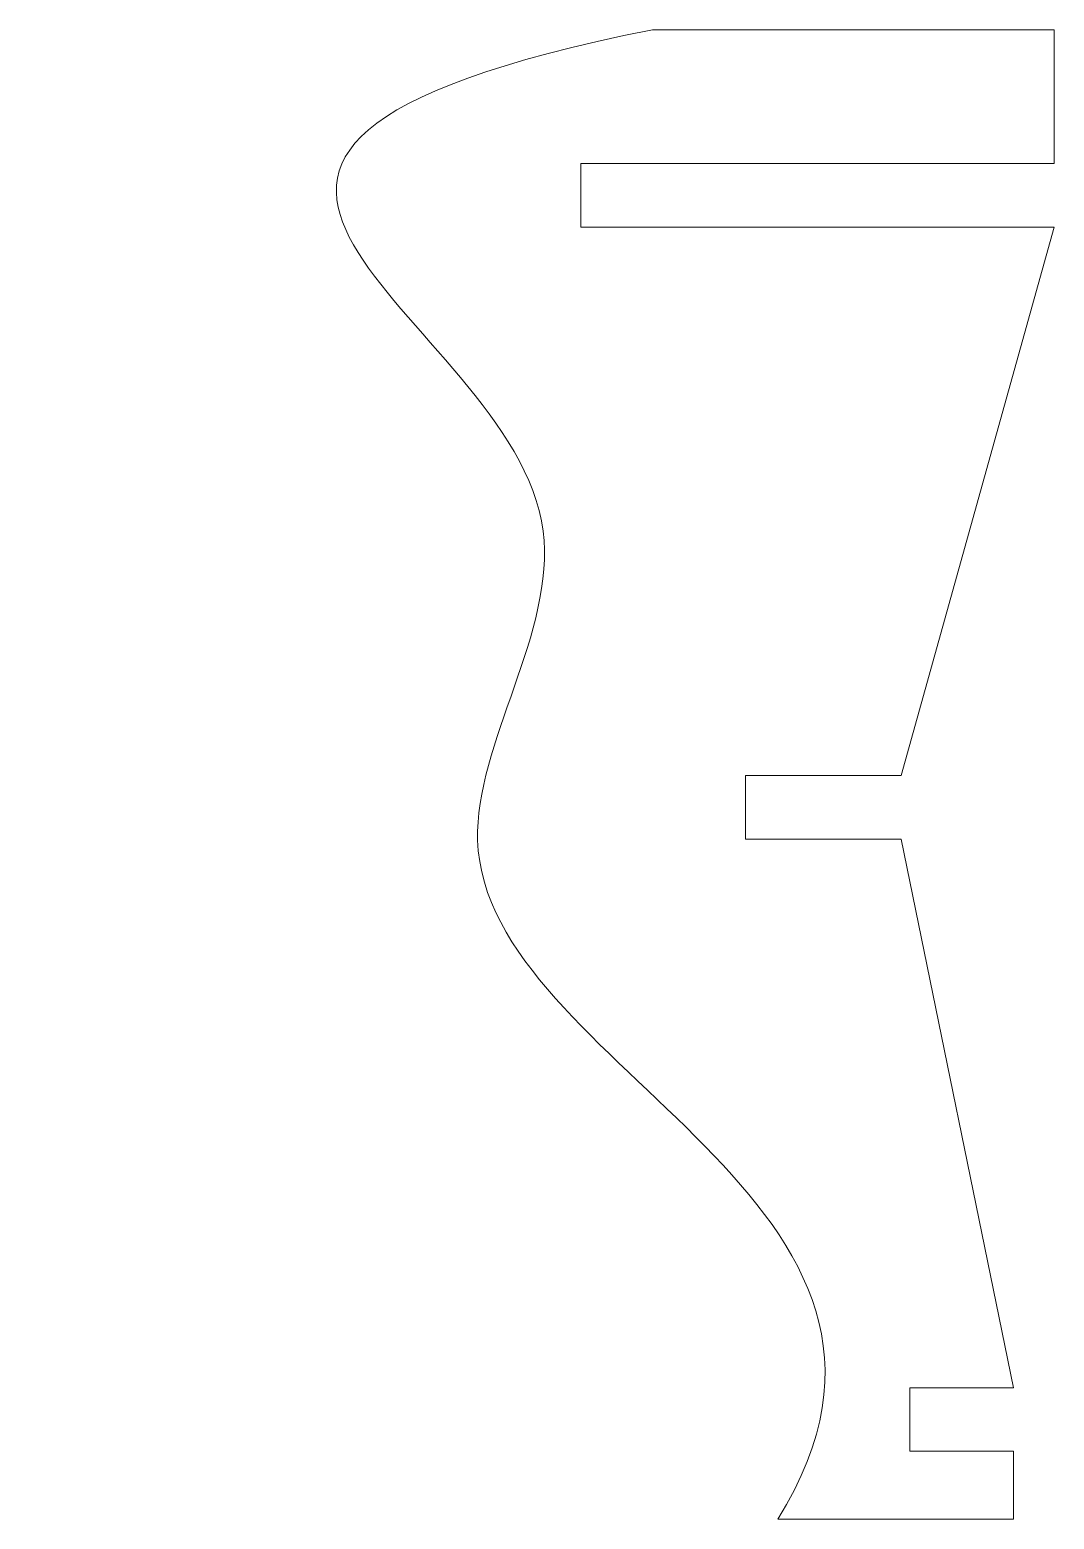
# Model space of a CAD drawing. Header units: millimetres. Extents: x -105 to -12, y -6 to 129.
import ezdxf

# ---------------------------------------------------------------- set-up
doc = ezdxf.new("R2010")
doc.units = ezdxf.units.MM

msp = doc.modelspace()

# ---------------------------------------------------------------- linework, layer by layer
at = {"color": 7, "linetype": 'Continuous', "lineweight": 15}
for p, q in [((-11.86, 129.29), (-48.51, 129.29)), ((-11.86, 117.1), (-11.86, 129.29)), ((-55.02, 111.31), (-55.02, 117.1)), ((-55.02, 117.1), (-11.86, 117.1)), ((-11.86, 111.31), (-55.02, 111.31)), ((-25.81, 61.31), (-11.86, 111.31)), ((-40.02, 55.52), (-40.02, 61.31)), ((-40.02, 61.31), (-25.81, 61.31)), ((-25.81, 55.52), (-40.02, 55.52)), ((-15.59, 5.52), (-25.81, 55.52)), ((-25.02, -0.27), (-25.02, 5.52)), ((-25.02, 5.52), (-15.59, 5.52)), ((-15.59, -0.27), (-25.02, -0.27)), ((-15.59, -0.27), (-15.59, -6.46)), ((-15.59, -6.46), (-37.08, -6.46))]:
    msp.add_line(p, q, dxfattribs=at)
msp.add_open_spline([(-37.08, -6.46), (-18.93, 22.64), (-82.52, 39.42), (-40.97, 97.14), (-105.29, 117.93), (-48.51, 129.29)], degree=3, knots=[0, 0, 0, 0, 0.428707, 0.607446, 1, 1, 1, 1], dxfattribs=at)

doc.saveas('drawing.dxf')
